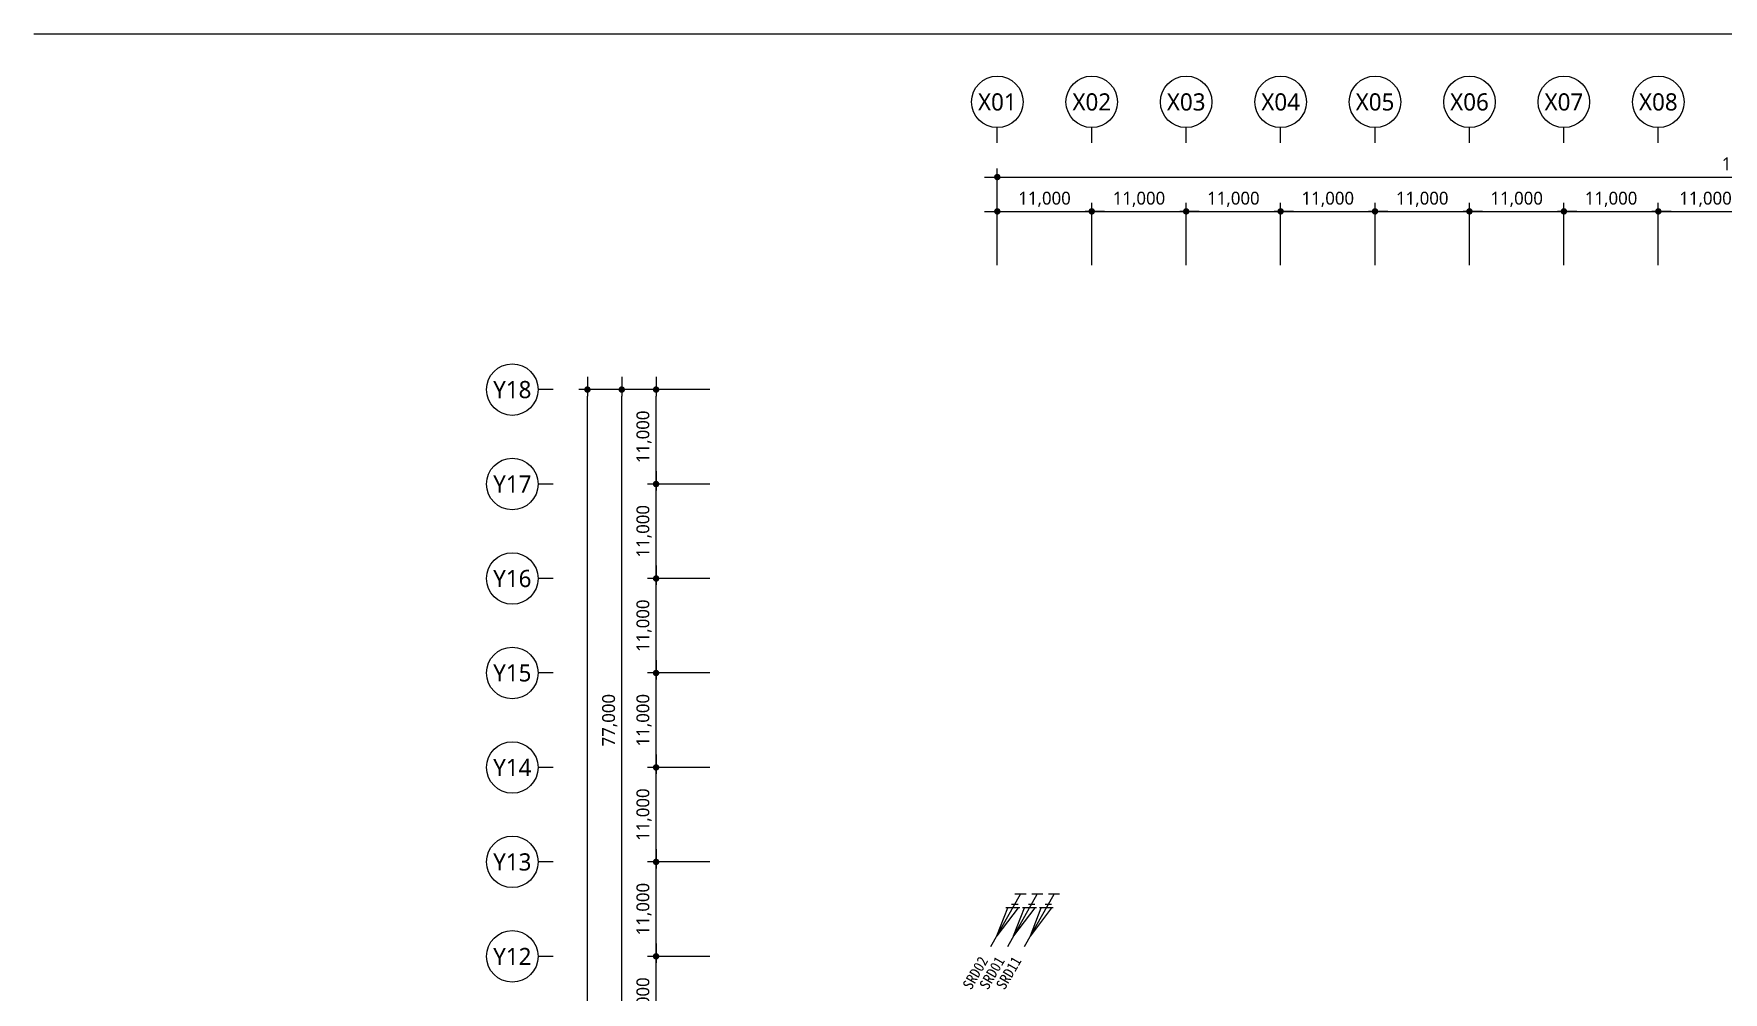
# Model space of a CAD drawing. Header units: millimetres. Extents: x 5104319 to 7084979, y 3076390 to 3633130.
# Drawn here: x 5104319 to 5301121, y 3521528 to 3633130 of the extents above; entities that cross this region are included whole.
import ezdxf
from ezdxf.enums import TextEntityAlignment as Align

# ---------------------------------------------------------------- set-up
doc = ezdxf.new("R2010")
doc.units = ezdxf.units.MM
doc.header["$PDMODE"] = 1
doc.layers.get('Defpoints').update_dxf_attribs({"color": 140})
for name, color, linetype, lineweight in [('A-AXIS-BUBL', 7, 'Continuous', 25), ('A-DIMS', 7, 'Continuous', 25), ('A-XXXX-TXT2', 3, 'Continuous', 25)]:
    doc.layers.add(name, color=color, linetype=linetype, lineweight=lineweight)
doc.layers.add('사이포닉1', color=3, linetype='Continuous')
doc.styles.add('HY울릉도L', font='')
doc.styles.add('맑은고딕', font='malgun.ttf')
doc.styles.add('사이포닉', font='')
doc.styles.get('HY울릉도L').set_extended_font_data('Dotum')
doc.styles.get('사이포닉').set_extended_font_data('GulimChe')
doc.dimstyles.new('CDIM', dxfattribs={"dimtxt": 3, "dimasz": 1.5, "dimexe": 2, "dimexo": 1, "dimgap": 1, "dimtad": 1, "dimdec": 0, "dimrnd": 0.5, "dimzin": 0, "dimdsep": 32, "dimlunit": 6, "dimtxsty": 'HY울릉도L', "dimblk1": '_CIDOT', "dimblk2": '_CIDOT', "dimsah": 1, "dimcen": 5.5, "dimclrd": 2, "dimclre": 2, "dimclrt": 7, "dimadec": 0, "dimazin": 0, "dimtfac": 1, "dimtdec": 0, "dimtix": 1, "dimtmove": 2, "dimatfit": 1, "dimldrblk": '_CIDOT', "dimfxl": 1, "dimtolj": 1, "dimtzin": 0, "dimlwd": -1, "dimarcsym": 0})

# ---------------------------------------------------------------- blocks, each defined once
blk = doc.blocks.new('_CIDOT')
at = {"color": 0, "linetype": 'ByBlock'}
blk.add_line((2, 0), (-1, 0), dxfattribs=at)
at = {"color": 0, "linetype": 'ByBlock', "const_width": 0.5}
blk.add_lwpolyline([(-0.25, 0, 1), (0.25, 0, 1)], format="xyb", close=True, dxfattribs=at)
blk = doc.blocks.new('*D17')
at = {"layer": 'A-DIMS', "lineweight": -2, "transparency": 16777216}
for p, q in [((93193, 175121), (85943, 175121)), ((93193, 164121), (85943, 164121))]:
    blk.add_line(p, q, dxfattribs=at)
at = {"layer": 'A-DIMS', "transparency": 16777216}
blk.add_line((86943, 164871), (86943, 174371), dxfattribs=at)
at = {"layer": 'Defpoints', "color": 0, "transparency": 16777216}
for p in [(86943, 175121), (93693, 175121), (93693, 164121)]:
    blk.add_point(p, dxfattribs=at)
at = {"layer": 'A-DIMS', "transparency": 16777216, "xscale": 750, "yscale": 750, "zscale": 750}
for p, rotation in [((86943, 175121), 90), ((86943, 164121), 270)]:
    blk.add_blockref('_CIDOT', p, dxfattribs=dict(at, rotation=rotation))
at = {"layer": 'A-DIMS', "color": 3, "transparency": 16777216, "insert": (85538, 169621), "char_height": 1500, "attachment_point": 5, "rotation": 90, "style": '맑은고딕'}
blk.add_mtext('\\A1;11,000', dxfattribs=at)
blk = doc.blocks.new('*D18')
at = {"layer": 'A-DIMS', "lineweight": -2, "transparency": 16777216}
for p, q in [((93193, 186121), (85943, 186121)), ((93193, 175121), (85943, 175121))]:
    blk.add_line(p, q, dxfattribs=at)
at = {"layer": 'A-DIMS', "transparency": 16777216}
blk.add_line((86943, 175871), (86943, 185371), dxfattribs=at)
at = {"layer": 'Defpoints', "color": 0, "transparency": 16777216}
for p in [(86943, 186121), (93693, 186121), (93693, 175121)]:
    blk.add_point(p, dxfattribs=at)
at = {"layer": 'A-DIMS', "transparency": 16777216, "xscale": 750, "yscale": 750, "zscale": 750}
for p, rotation in [((86943, 186121), 90), ((86943, 175121), 270)]:
    blk.add_blockref('_CIDOT', p, dxfattribs=dict(at, rotation=rotation))
at = {"layer": 'A-DIMS', "color": 3, "transparency": 16777216, "insert": (85538, 180621), "char_height": 1500, "attachment_point": 5, "rotation": 90, "style": '맑은고딕'}
blk.add_mtext('\\A1;11,000', dxfattribs=at)
blk = doc.blocks.new('*D19')
at = {"layer": 'A-DIMS', "lineweight": -2, "transparency": 16777216}
for p, q in [((93193, 197121), (85943, 197121)), ((93193, 186121), (85943, 186121))]:
    blk.add_line(p, q, dxfattribs=at)
at = {"layer": 'A-DIMS', "transparency": 16777216}
blk.add_line((86943, 186871), (86943, 196371), dxfattribs=at)
at = {"layer": 'Defpoints', "color": 0, "transparency": 16777216}
for p in [(86943, 197121), (93693, 197121), (93693, 186121)]:
    blk.add_point(p, dxfattribs=at)
at = {"layer": 'A-DIMS', "transparency": 16777216, "xscale": 750, "yscale": 750, "zscale": 750}
for p, rotation in [((86943, 197121), 90), ((86943, 186121), 270)]:
    blk.add_blockref('_CIDOT', p, dxfattribs=dict(at, rotation=rotation))
at = {"layer": 'A-DIMS', "color": 3, "transparency": 16777216, "insert": (85538, 191621), "char_height": 1500, "attachment_point": 5, "rotation": 90, "style": '맑은고딕'}
blk.add_mtext('\\A1;11,000', dxfattribs=at)
blk = doc.blocks.new('*D20')
at = {"layer": 'A-DIMS', "lineweight": -2, "transparency": 16777216}
for p, q in [((93193, 208121), (85943, 208121)), ((93193, 197121), (85943, 197121))]:
    blk.add_line(p, q, dxfattribs=at)
at = {"layer": 'A-DIMS', "transparency": 16777216}
blk.add_line((86943, 197871), (86943, 207371), dxfattribs=at)
at = {"layer": 'Defpoints', "color": 0, "transparency": 16777216}
for p in [(86943, 208121), (93693, 208121), (93693, 197121)]:
    blk.add_point(p, dxfattribs=at)
at = {"layer": 'A-DIMS', "transparency": 16777216, "xscale": 750, "yscale": 750, "zscale": 750}
for p, rotation in [((86943, 208121), 90), ((86943, 197121), 270)]:
    blk.add_blockref('_CIDOT', p, dxfattribs=dict(at, rotation=rotation))
at = {"layer": 'A-DIMS', "color": 3, "transparency": 16777216, "insert": (85538, 202621), "char_height": 1500, "attachment_point": 5, "rotation": 90, "style": '맑은고딕'}
blk.add_mtext('\\A1;11,000', dxfattribs=at)
blk = doc.blocks.new('*D21')
at = {"layer": 'A-DIMS', "lineweight": -2, "transparency": 16777216}
for p, q in [((93193, 219121), (85943, 219121)), ((93193, 208121), (85943, 208121))]:
    blk.add_line(p, q, dxfattribs=at)
at = {"layer": 'A-DIMS', "transparency": 16777216}
blk.add_line((86943, 208871), (86943, 218371), dxfattribs=at)
at = {"layer": 'Defpoints', "color": 0, "transparency": 16777216}
for p in [(86943, 219121), (93693, 219121), (93693, 208121)]:
    blk.add_point(p, dxfattribs=at)
at = {"layer": 'A-DIMS', "transparency": 16777216, "xscale": 750, "yscale": 750, "zscale": 750}
for p, rotation in [((86943, 219121), 90), ((86943, 208121), 270)]:
    blk.add_blockref('_CIDOT', p, dxfattribs=dict(at, rotation=rotation))
at = {"layer": 'A-DIMS', "color": 3, "transparency": 16777216, "insert": (85538, 213621), "char_height": 1500, "attachment_point": 5, "rotation": 90, "style": '맑은고딕'}
blk.add_mtext('\\A1;11,000', dxfattribs=at)
blk = doc.blocks.new('*D22')
at = {"layer": 'A-DIMS', "lineweight": -2, "transparency": 16777216}
for p, q in [((93193, 230121), (85943, 230121)), ((93193, 219121), (85943, 219121))]:
    blk.add_line(p, q, dxfattribs=at)
at = {"layer": 'A-DIMS', "transparency": 16777216}
blk.add_line((86943, 219871), (86943, 229371), dxfattribs=at)
at = {"layer": 'Defpoints', "color": 0, "transparency": 16777216}
for p in [(86943, 230121), (93693, 230121), (93693, 219121)]:
    blk.add_point(p, dxfattribs=at)
at = {"layer": 'A-DIMS', "transparency": 16777216, "xscale": 750, "yscale": 750, "zscale": 750}
for p, rotation in [((86943, 230121), 90), ((86943, 219121), 270)]:
    blk.add_blockref('_CIDOT', p, dxfattribs=dict(at, rotation=rotation))
at = {"layer": 'A-DIMS', "color": 3, "transparency": 16777216, "insert": (85538, 224621), "char_height": 1500, "attachment_point": 5, "rotation": 90, "style": '맑은고딕'}
blk.add_mtext('\\A1;11,000', dxfattribs=at)
blk = doc.blocks.new('*D23')
at = {"layer": 'A-DIMS', "lineweight": -2, "transparency": 16777216}
for p, q in [((93193, 241121), (85943, 241121)), ((93193, 230121), (85943, 230121))]:
    blk.add_line(p, q, dxfattribs=at)
at = {"layer": 'A-DIMS', "transparency": 16777216}
blk.add_line((86943, 230871), (86943, 240371), dxfattribs=at)
at = {"layer": 'Defpoints', "color": 0, "transparency": 16777216}
for p in [(86943, 241121), (93693, 241121), (93693, 230121)]:
    blk.add_point(p, dxfattribs=at)
at = {"layer": 'A-DIMS', "transparency": 16777216, "xscale": 750, "yscale": 750, "zscale": 750}
for p, rotation in [((86943, 241121), 90), ((86943, 230121), 270)]:
    blk.add_blockref('_CIDOT', p, dxfattribs=dict(at, rotation=rotation))
at = {"layer": 'A-DIMS', "color": 3, "transparency": 16777216, "insert": (85538, 235621), "char_height": 1500, "attachment_point": 5, "rotation": 90, "style": '맑은고딕'}
blk.add_mtext('\\A1;11,000', dxfattribs=at)
blk = doc.blocks.new('*D25')
at = {"layer": 'A-DIMS', "lineweight": -2, "transparency": 16777216}
for p, q in [((93193, 241121), (77943, 241121)), ((93193, 45121), (77943, 45121))]:
    blk.add_line(p, q, dxfattribs=at)
at = {"layer": 'A-DIMS', "transparency": 16777216}
blk.add_line((78943, 45871), (78943, 240371), dxfattribs=at)
at = {"layer": 'Defpoints', "color": 0, "transparency": 16777216}
for p in [(78943, 241121), (93693, 241121), (93693, 45121)]:
    blk.add_point(p, dxfattribs=at)
at = {"layer": 'A-DIMS', "transparency": 16777216, "xscale": 750, "yscale": 750, "zscale": 750}
for p, rotation in [((78943, 241121), 90), ((78943, 45121), 270)]:
    blk.add_blockref('_CIDOT', p, dxfattribs=dict(at, rotation=rotation))
at = {"layer": 'A-DIMS', "color": 3, "transparency": 16777216, "insert": (77538, 143121), "char_height": 1500, "attachment_point": 5, "rotation": 90, "style": '맑은고딕'}
blk.add_mtext('\\A1;196,000', dxfattribs=at)
blk = doc.blocks.new('*D28')
at = {"layer": 'A-DIMS', "lineweight": -2, "transparency": 16777216}
for p, q in [((93193, 241121), (81943, 241121)), ((93193, 164121), (81943, 164121))]:
    blk.add_line(p, q, dxfattribs=at)
at = {"layer": 'A-DIMS', "transparency": 16777216}
blk.add_line((82943, 164871), (82943, 240371), dxfattribs=at)
at = {"layer": 'Defpoints', "color": 0, "transparency": 16777216}
for p in [(82943, 241121), (93693, 241121), (93693, 164121)]:
    blk.add_point(p, dxfattribs=at)
at = {"layer": 'A-DIMS', "transparency": 16777216, "xscale": 750, "yscale": 750, "zscale": 750}
for p, rotation in [((82943, 241121), 90), ((82943, 164121), 270)]:
    blk.add_blockref('_CIDOT', p, dxfattribs=dict(at, rotation=rotation))
at = {"layer": 'A-DIMS', "color": 3, "transparency": 16777216, "insert": (81542, 202621), "char_height": 1500, "attachment_point": 5, "rotation": 90, "style": '맑은고딕'}
blk.add_mtext('\\A1;77,000', dxfattribs=at)
blk = doc.blocks.new('*D29')
at = {"layer": 'A-DIMS', "lineweight": -2, "transparency": 16777216}
for p, q in [((148693, 255621), (148693, 262871)), ((159693, 255621), (159693, 262871))]:
    blk.add_line(p, q, dxfattribs=at)
at = {"layer": 'A-DIMS', "transparency": 16777216}
blk.add_line((149443, 261871), (158943, 261871), dxfattribs=at)
at = {"layer": 'Defpoints', "color": 0, "transparency": 16777216}
for p in [(159693, 261871), (148693, 255121), (159693, 255121)]:
    blk.add_point(p, dxfattribs=at)
at = {"layer": 'A-DIMS', "transparency": 16777216, "xscale": 750, "yscale": 750, "zscale": 750, "rotation": 180}
blk.add_blockref('_CIDOT', (148693, 261871), dxfattribs=at)
at = {"layer": 'A-DIMS', "transparency": 16777216, "xscale": 750, "yscale": 750, "zscale": 750}
blk.add_blockref('_CIDOT', (159693, 261871), dxfattribs=at)
at = {"layer": 'A-DIMS', "color": 3, "transparency": 16777216, "insert": (154193, 263275), "char_height": 1500, "attachment_point": 5, "style": '맑은고딕'}
blk.add_mtext('\\A1;11,000', dxfattribs=at)
blk = doc.blocks.new('*D30')
at = {"layer": 'A-DIMS', "lineweight": -2, "transparency": 16777216}
for p, q in [((159693, 255621), (159693, 262871)), ((170693, 255621), (170693, 262871))]:
    blk.add_line(p, q, dxfattribs=at)
at = {"layer": 'A-DIMS', "transparency": 16777216}
blk.add_line((160443, 261871), (169943, 261871), dxfattribs=at)
at = {"layer": 'Defpoints', "color": 0, "transparency": 16777216}
for p in [(170693, 261871), (159693, 255121), (170693, 255121)]:
    blk.add_point(p, dxfattribs=at)
at = {"layer": 'A-DIMS', "transparency": 16777216, "xscale": 750, "yscale": 750, "zscale": 750, "rotation": 180}
blk.add_blockref('_CIDOT', (159693, 261871), dxfattribs=at)
at = {"layer": 'A-DIMS', "transparency": 16777216, "xscale": 750, "yscale": 750, "zscale": 750}
blk.add_blockref('_CIDOT', (170693, 261871), dxfattribs=at)
at = {"layer": 'A-DIMS', "color": 3, "transparency": 16777216, "insert": (165193, 263275), "char_height": 1500, "attachment_point": 5, "style": '맑은고딕'}
blk.add_mtext('\\A1;11,000', dxfattribs=at)
blk = doc.blocks.new('*D31')
at = {"layer": 'A-DIMS', "lineweight": -2, "transparency": 16777216}
for p, q in [((170693, 255621), (170693, 262871)), ((181693, 255621), (181693, 262871))]:
    blk.add_line(p, q, dxfattribs=at)
at = {"layer": 'A-DIMS', "transparency": 16777216}
blk.add_line((171443, 261871), (180943, 261871), dxfattribs=at)
at = {"layer": 'Defpoints', "color": 0, "transparency": 16777216}
for p in [(181693, 261871), (170693, 255121), (181693, 255121)]:
    blk.add_point(p, dxfattribs=at)
at = {"layer": 'A-DIMS', "transparency": 16777216, "xscale": 750, "yscale": 750, "zscale": 750, "rotation": 180}
blk.add_blockref('_CIDOT', (170693, 261871), dxfattribs=at)
at = {"layer": 'A-DIMS', "transparency": 16777216, "xscale": 750, "yscale": 750, "zscale": 750}
blk.add_blockref('_CIDOT', (181693, 261871), dxfattribs=at)
at = {"layer": 'A-DIMS', "color": 3, "transparency": 16777216, "insert": (176193, 263275), "char_height": 1500, "attachment_point": 5, "style": '맑은고딕'}
blk.add_mtext('\\A1;11,000', dxfattribs=at)
blk = doc.blocks.new('*D32')
at = {"layer": 'A-DIMS', "lineweight": -2, "transparency": 16777216}
for p, q in [((181693, 255621), (181693, 262871)), ((192693, 255621), (192693, 262871))]:
    blk.add_line(p, q, dxfattribs=at)
at = {"layer": 'A-DIMS', "transparency": 16777216}
blk.add_line((182443, 261871), (191943, 261871), dxfattribs=at)
at = {"layer": 'Defpoints', "color": 0, "transparency": 16777216}
for p in [(192693, 261871), (181693, 255121), (192693, 255121)]:
    blk.add_point(p, dxfattribs=at)
at = {"layer": 'A-DIMS', "transparency": 16777216, "xscale": 750, "yscale": 750, "zscale": 750, "rotation": 180}
blk.add_blockref('_CIDOT', (181693, 261871), dxfattribs=at)
at = {"layer": 'A-DIMS', "transparency": 16777216, "xscale": 750, "yscale": 750, "zscale": 750}
blk.add_blockref('_CIDOT', (192693, 261871), dxfattribs=at)
at = {"layer": 'A-DIMS', "color": 3, "transparency": 16777216, "insert": (187193, 263275), "char_height": 1500, "attachment_point": 5, "style": '맑은고딕'}
blk.add_mtext('\\A1;11,000', dxfattribs=at)
blk = doc.blocks.new('*D33')
at = {"layer": 'A-DIMS', "lineweight": -2, "transparency": 16777216}
for p, q in [((192693, 255621), (192693, 262871)), ((203693, 255621), (203693, 262871))]:
    blk.add_line(p, q, dxfattribs=at)
at = {"layer": 'A-DIMS', "transparency": 16777216}
blk.add_line((193443, 261871), (202943, 261871), dxfattribs=at)
at = {"layer": 'Defpoints', "color": 0, "transparency": 16777216}
for p in [(203693, 261871), (192693, 255121), (203693, 255121)]:
    blk.add_point(p, dxfattribs=at)
at = {"layer": 'A-DIMS', "transparency": 16777216, "xscale": 750, "yscale": 750, "zscale": 750, "rotation": 180}
blk.add_blockref('_CIDOT', (192693, 261871), dxfattribs=at)
at = {"layer": 'A-DIMS', "transparency": 16777216, "xscale": 750, "yscale": 750, "zscale": 750}
blk.add_blockref('_CIDOT', (203693, 261871), dxfattribs=at)
at = {"layer": 'A-DIMS', "color": 3, "transparency": 16777216, "insert": (198193, 263275), "char_height": 1500, "attachment_point": 5, "style": '맑은고딕'}
blk.add_mtext('\\A1;11,000', dxfattribs=at)
blk = doc.blocks.new('*D34')
at = {"layer": 'A-DIMS', "lineweight": -2, "transparency": 16777216}
for p, q in [((203693, 255621), (203693, 262871)), ((214693, 255621), (214693, 262871))]:
    blk.add_line(p, q, dxfattribs=at)
at = {"layer": 'A-DIMS', "transparency": 16777216}
blk.add_line((204443, 261871), (213943, 261871), dxfattribs=at)
at = {"layer": 'Defpoints', "color": 0, "transparency": 16777216}
for p in [(214693, 261871), (203693, 255121), (214693, 255121)]:
    blk.add_point(p, dxfattribs=at)
at = {"layer": 'A-DIMS', "transparency": 16777216, "xscale": 750, "yscale": 750, "zscale": 750, "rotation": 180}
blk.add_blockref('_CIDOT', (203693, 261871), dxfattribs=at)
at = {"layer": 'A-DIMS', "transparency": 16777216, "xscale": 750, "yscale": 750, "zscale": 750}
blk.add_blockref('_CIDOT', (214693, 261871), dxfattribs=at)
at = {"layer": 'A-DIMS', "color": 3, "transparency": 16777216, "insert": (209193, 263275), "char_height": 1500, "attachment_point": 5, "style": '맑은고딕'}
blk.add_mtext('\\A1;11,000', dxfattribs=at)
blk = doc.blocks.new('*D42')
at = {"layer": 'A-DIMS', "lineweight": -2, "transparency": 16777216}
for p, q in [((126693, 255621), (126693, 266871)), ((302693, 255621), (302693, 266871))]:
    blk.add_line(p, q, dxfattribs=at)
at = {"layer": 'A-DIMS', "transparency": 16777216}
blk.add_line((127443, 265871), (301943, 265871), dxfattribs=at)
at = {"layer": 'Defpoints', "color": 0, "transparency": 16777216}
for p in [(302693, 265871), (126693, 255121), (302693, 255121)]:
    blk.add_point(p, dxfattribs=at)
at = {"layer": 'A-DIMS', "transparency": 16777216, "xscale": 750, "yscale": 750, "zscale": 750, "rotation": 180}
blk.add_blockref('_CIDOT', (126693, 265871), dxfattribs=at)
at = {"layer": 'A-DIMS', "transparency": 16777216, "xscale": 750, "yscale": 750, "zscale": 750}
blk.add_blockref('_CIDOT', (302693, 265871), dxfattribs=at)
at = {"layer": 'A-DIMS', "color": 3, "transparency": 16777216, "insert": (214693, 267275), "char_height": 1500, "attachment_point": 5, "style": '맑은고딕'}
blk.add_mtext('\\A1;176,000', dxfattribs=at)
blk = doc.blocks.new('*D44')
at = {"layer": 'A-DIMS', "lineweight": -2, "transparency": 16777216}
for p, q in [((126693, 255621), (126693, 262871)), ((137693, 255621), (137693, 262871))]:
    blk.add_line(p, q, dxfattribs=at)
at = {"layer": 'A-DIMS', "transparency": 16777216}
blk.add_line((127443, 261871), (136943, 261871), dxfattribs=at)
at = {"layer": 'Defpoints', "color": 0, "transparency": 16777216}
for p in [(137693, 261871), (126693, 255121), (137693, 255121)]:
    blk.add_point(p, dxfattribs=at)
at = {"layer": 'A-DIMS', "transparency": 16777216, "xscale": 750, "yscale": 750, "zscale": 750, "rotation": 180}
blk.add_blockref('_CIDOT', (126693, 261871), dxfattribs=at)
at = {"layer": 'A-DIMS', "transparency": 16777216, "xscale": 750, "yscale": 750, "zscale": 750}
blk.add_blockref('_CIDOT', (137693, 261871), dxfattribs=at)
at = {"layer": 'A-DIMS', "color": 3, "transparency": 16777216, "insert": (132193, 263275), "char_height": 1500, "attachment_point": 5, "style": '맑은고딕'}
blk.add_mtext('\\A1;11,000', dxfattribs=at)
blk = doc.blocks.new('*D45')
at = {"layer": 'A-DIMS', "lineweight": -2, "transparency": 16777216}
for p, q in [((137693, 255621), (137693, 262871)), ((148693, 255621), (148693, 262871))]:
    blk.add_line(p, q, dxfattribs=at)
at = {"layer": 'A-DIMS', "transparency": 16777216}
blk.add_line((138443, 261871), (147943, 261871), dxfattribs=at)
at = {"layer": 'Defpoints', "color": 0, "transparency": 16777216}
for p in [(148693, 261871), (137693, 255121), (148693, 255121)]:
    blk.add_point(p, dxfattribs=at)
at = {"layer": 'A-DIMS', "transparency": 16777216, "xscale": 750, "yscale": 750, "zscale": 750, "rotation": 180}
blk.add_blockref('_CIDOT', (137693, 261871), dxfattribs=at)
at = {"layer": 'A-DIMS', "transparency": 16777216, "xscale": 750, "yscale": 750, "zscale": 750}
blk.add_blockref('_CIDOT', (148693, 261871), dxfattribs=at)
at = {"layer": 'A-DIMS', "color": 3, "transparency": 16777216, "insert": (143193, 263275), "char_height": 1500, "attachment_point": 5, "style": '맑은고딕'}
blk.add_mtext('\\A1;11,000', dxfattribs=at)
blk = doc.blocks.new('RISER2')
at = {"color": 1}
for p, q in [((491, 654), (0, 0)), ((0, 0), (251, 654))]:
    blk.add_line(p, q, dxfattribs=at)
at = {"color": 2}
for p, q in [((534, 654), (209, 654)), ((491, 735), (343, 735))]:
    blk.add_line(p, q, dxfattribs=at)
blk = doc.blocks.new('DIM(210222)')
for p, q in [((126693, 269870.6), (126693, 271620.6)), ((137693, 269870.6), (137693, 271620.6)), ((148693, 269870.6), (148693, 271620.6)), ((159693, 269870.6), (159693, 271620.6)), ((170693, 269870.6), (170693, 271620.6)), ((181693, 269870.6), (181693, 271620.6)), ((192693, 269870.6), (192693, 271620.6)), ((203693, 269870.6), (203693, 271620.6)), ((74943, 241120.6), (73193, 241120.6)), ((74943, 230120.6), (73193, 230120.6)), ((74943, 219120.6), (73193, 219120.6)), ((74943, 208120.6), (73193, 208120.6)), ((74943, 197120.6), (73193, 197120.6)), ((74943, 186120.6), (73193, 186120.6)), ((74943, 175120.6), (73193, 175120.6))]:
    blk.add_line(p, q)
at = {"layer": 'A-AXIS-BUBL', "ltscale": 0.2}
for centre in [(126693, 274620.6), (137693, 274620.6), (148693, 274620.6), (159693, 274620.6), (170693, 274620.6), (181693, 274620.6), (192693, 274620.6), (203693, 274620.6), (70193, 241120.6), (70193, 230120.6), (70193, 219120.6), (70193, 208120.6), (70193, 197120.6), (70193, 186120.6), (70193, 175120.6)]:
    blk.add_circle(centre, 3000, dxfattribs=at)
at = {"layer": 'A-XXXX-TXT2', "ltscale": 0.2, "style": '맑은고딕'}
for s, p in [('X01', (126693, 274620.6)), ('X02', (137693, 274620.6)), ('X03', (148693, 274620.6)), ('X04', (159693, 274620.6)), ('X05', (170693, 274620.6)), ('X06', (181693, 274620.6)), ('X07', (192693, 274620.6)), ('X08', (203693, 274620.6)), ('Y18', (70193, 241120.6)), ('Y17', (70193, 230120.6)), ('Y16', (70193, 219120.6)), ('Y15', (70193, 208120.6)), ('Y14', (70193, 197120.6)), ('Y13', (70193, 186120.6)), ('Y12', (70193, 175120.6))]:
    blk.add_text(s, height=2000, dxfattribs=at).set_placement(p, align=Align.MIDDLE)
at = {"layer": 'A-DIMS'}
for p1, p2, distance, picture, middle in [((126693, 255120.6), (302693, 255120.6), 10750, '*D42', (214693, 267275.5)), ((126693, 255120.6), (137693, 255120.6), 6750, '*D44', (132193, 263275.5)), ((137693, 255120.6), (148693, 255120.6), 6750, '*D45', (143193, 263275.5)), ((148693, 255120.6), (159693, 255120.6), 6750, '*D29', (154193, 263275.5)), ((159693, 255120.6), (170693, 255120.6), 6750, '*D30', (165193, 263275.5)), ((170693, 255120.6), (181693, 255120.6), 6750, '*D31', (176193, 263275.5)), ((181693, 255120.6), (192693, 255120.6), 6750, '*D32', (187193, 263275.5)), ((192693, 255120.6), (203693, 255120.6), 6750, '*D33', (198193, 263275.5)), ((203693, 255120.6), (214693, 255120.6), 6750, '*D34', (209193, 263275.5)), ((93693, 45120.6), (93693, 241120.6), 14750, '*D25', (77538.1, 143120.6)), ((93693, 164120.6), (93693, 241120.6), 10750, '*D28', (81542.2, 202620.6)), ((93693, 230120.6), (93693, 241120.6), 6750, '*D23', (85538.1, 235620.6)), ((93693, 219120.6), (93693, 230120.6), 6750, '*D22', (85538.1, 224620.6)), ((93693, 208120.6), (93693, 219120.6), 6750, '*D21', (85538.1, 213620.6)), ((93693, 197120.6), (93693, 208120.6), 6750, '*D20', (85538.1, 202620.6)), ((93693, 186120.6), (93693, 197120.6), 6750, '*D19', (85538.1, 191620.6)), ((93693, 175120.6), (93693, 186120.6), 6750, '*D18', (85538.1, 180620.6)), ((93693, 164120.6), (93693, 175120.6), 6750, '*D17', (85538.1, 169620.6))]:
    dim = blk.add_aligned_dim(p1=p1, p2=p2, distance=distance, dimstyle='CDIM', override={"dimscale": 500, "dimtxsty": '맑은고딕', "dimclrd": 256, "dimclre": 256, "dimclrt": 3}, dxfattribs=at)
    dim.commit()
    dim.dimension.update_dxf_attribs({"geometry": picture, "text_midpoint": middle})

msp = doc.modelspace()

# ---------------------------------------------------------------- linework, layer by layer
msp.add_line((5104318.8, 3633130.2), (5823068.8, 3633130.2))
at = {"layer": '사이포닉1', "color": 2}
for p, q in [((5215824, 3526863.2), (5219268.5, 3532932.1)), ((5217773.2, 3526863.2), (5221217.7, 3532932.1)), ((5219722.3, 3526863.2), (5223166.8, 3532932.1))]:
    msp.add_line(p, q, dxfattribs=at)
at = {"layer": '사이포닉1', "color": 1}
for p, q in [((5219917.8, 3532932.1), (5218619.2, 3532932.1)), ((5219917.8, 3532932.1), (5218619.2, 3532932.1)), ((5219917.8, 3532932.1), (5218619.2, 3532932.1)), ((5221867, 3532932.1), (5220568.3, 3532932.1)), ((5221867, 3532932.1), (5220568.3, 3532932.1)), ((5221867, 3532932.1), (5220568.3, 3532932.1)), ((5223816.1, 3532932.1), (5222517.5, 3532932.1)), ((5223816.1, 3532932.1), (5222517.5, 3532932.1)), ((5223816.1, 3532932.1), (5222517.5, 3532932.1))]:
    msp.add_line(p, q, dxfattribs=at)

# ---------------------------------------------------------------- block references
msp.add_blockref('DIM(210222)', (5089868.8, 3350580.2))
at = {"layer": '사이포닉1', "color": 2, "xscale": 5, "yscale": 5, "zscale": 5}
for p in [(5216515.7, 3528081.9), (5218464.9, 3528081.9), (5220414, 3528081.9)]:
    msp.add_blockref('RISER2', p, dxfattribs=at)

# ---------------------------------------------------------------- texts
at = {"layer": '사이포닉1', "color": 2, "style": '사이포닉'}
for s, p in [('SRD02', (5213516, 3521714.7)), ('SRD01', (5215465.2, 3521714.7)), ('SRD11', (5217414.3, 3521714.7))]:
    msp.add_text(s, height=1250, rotation=60.000001, dxfattribs=at).set_placement(p)

doc.saveas('drawing.dxf')
